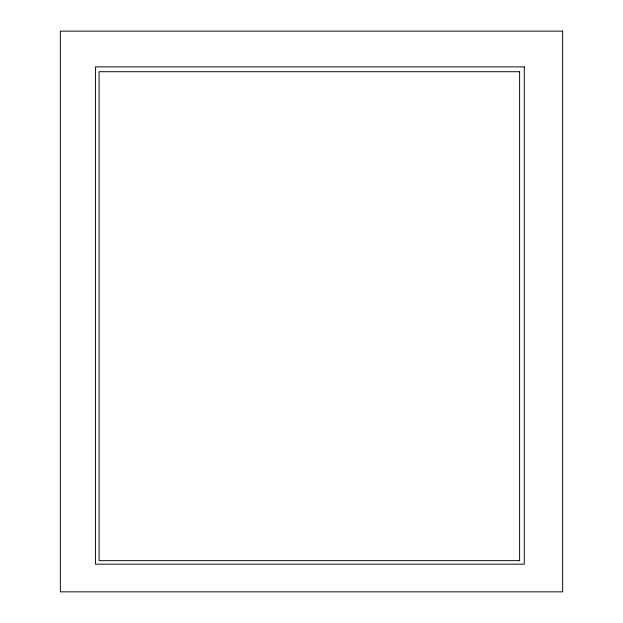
<?xml version="1.0" encoding="UTF-8"?>
<svg xmlns="http://www.w3.org/2000/svg" width="623" height="623" viewBox="0 0 623 623"><rect width="100%" height="100%" fill="white"/><g stroke="black" fill="none" stroke-linecap="round" stroke-linejoin="round"><path stroke-width="0.93" d="M562.647 31.15L60.353 31.15L60.353 591.85L562.647 591.85L562.647 31.15M524.301 66.879L95.428 66.879L95.428 564.165L524.301 564.165L524.301 66.879M519.613 71.715L99.088 71.715L99.088 560.661L519.613 560.661L519.613 71.715"/></g></svg>
